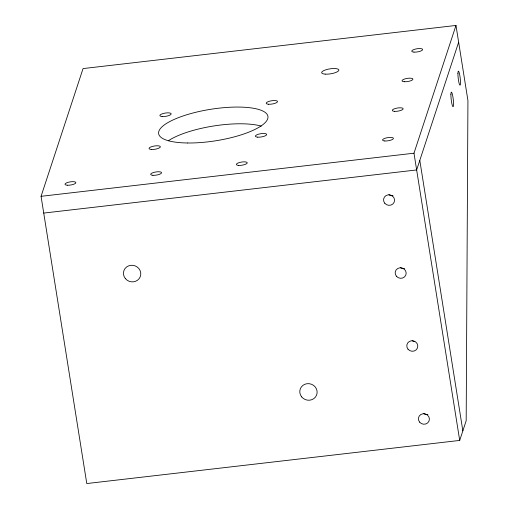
<?xml version="1.0" encoding="UTF-8"?>
<svg xmlns="http://www.w3.org/2000/svg" width="509" height="509" viewBox="0 0 509 509"><rect width="100%" height="100%" fill="white"/><g stroke="black" fill="none" stroke-linecap="round" stroke-linejoin="round"><path stroke-width="0.76" d="M41.064 196.315L83.062 68.575L455.981 25.45L467.936 100.559L466.18 420.727L459.703 440.425L86.784 483.55L41.064 196.315L413.982 153.196L455.981 25.45M458.647 42.202L416.648 169.949L43.729 213.074M419.798 160.373L462.853 430.849M413.982 153.196L459.703 440.425M393.037 195.73A5.535 5.243 18.2 0 1 388.94 194.642M414.829 341.647A5.535 5.243 18.2 0 1 412.175 340.572M427.884 414.631A5.535 5.243 18.2 0 1 423.787 413.537M404.655 268.695A5.535 5.243 18.2 0 1 400.558 267.607M168.326 140.77A55.328 15.944 -9 0 1 261.206 126.111M419.601 422.133A5.535 5.243 18.2 0 0 429.03 421.045A5.535 5.243 18.2 0 0 423.068 413.734A5.535 5.243 18.2 0 0 419.601 422.133M407.983 349.168A5.535 5.243 18.2 0 0 417.418 348.08A5.535 5.243 18.2 0 0 411.45 340.769A5.535 5.243 18.2 0 0 407.983 349.168M396.371 276.202A5.535 5.243 18.2 0 0 405.8 275.108A5.535 5.243 18.2 0 0 399.839 267.798A5.535 5.243 18.2 0 0 396.371 276.202M384.753 203.231A5.535 5.243 18.2 0 0 394.189 202.143A5.535 5.243 18.2 0 0 388.221 194.832A5.535 5.243 18.2 0 0 384.753 203.231M301.684 396.918A8.717 8.259 18.2 0 0 316.541 395.2A8.717 8.259 18.2 0 0 307.143 383.691A8.717 8.259 18.2 0 0 301.684 396.918M125.341 278.55A8.717 8.259 18.2 0 0 140.198 276.832A8.717 8.259 18.2 0 0 130.8 265.323A8.717 8.259 18.2 0 0 125.341 278.55M450.898 94.528A7.323 1.031 83.4 0 0 452.806 106.521A7.323 1.031 83.4 0 0 452.953 97.181A7.323 1.031 83.4 0 0 450.898 94.528M457.928 73.449A7.075 0.993 83.4 0 0 459.773 85.035A7.075 0.993 83.4 0 0 459.913 76.006A7.075 0.993 83.4 0 0 457.928 73.449M394.526 111.35A5.535 1.597 -9 0 0 403.173 108.945A5.535 1.597 -9 0 0 395.487 108.43A5.535 1.597 -9 0 0 394.526 111.35M384.785 140.974A5.535 1.597 -9 0 0 393.432 138.569A5.535 1.597 -9 0 0 385.746 138.054A5.535 1.597 -9 0 0 384.785 140.974M414.002 52.115A5.535 1.597 -9 0 0 422.648 49.71A5.535 1.597 -9 0 0 414.962 49.188A5.535 1.597 -9 0 0 414.002 52.115M404.261 81.733A5.535 1.597 -9 0 0 412.914 79.328A5.535 1.597 -9 0 0 405.221 78.812A5.535 1.597 -9 0 0 404.261 81.733M257.713 137.169A5.758 1.661 -9 0 0 266.703 134.669A5.758 1.661 -9 0 0 258.706 134.134A5.758 1.661 -9 0 0 257.713 137.169M151.37 149.468A5.758 1.661 -9 0 0 160.367 146.967A5.758 1.661 -9 0 0 152.369 146.433A5.758 1.661 -9 0 0 151.37 149.468M187.344 142.984A55.328 15.944 -9 0 0 267.957 116.567A55.328 15.944 -9 0 0 184.557 115.467A55.328 15.944 -9 0 0 187.344 142.984M152.916 175.312A5.535 1.597 -9 0 0 161.563 172.907A5.535 1.597 -9 0 0 153.877 172.392A5.535 1.597 -9 0 0 152.916 175.312M67.239 185.219A5.535 1.597 -9 0 0 75.886 182.814A5.535 1.597 -9 0 0 68.2 182.298A5.535 1.597 -9 0 0 67.239 185.219M268.536 104.243A5.758 1.661 -9 0 0 277.532 101.736A5.758 1.661 -9 0 0 269.535 101.202A5.758 1.661 -9 0 0 268.536 104.243M238.594 165.406A5.535 1.597 -9 0 0 247.24 163.001A5.535 1.597 -9 0 0 239.554 162.486A5.535 1.597 -9 0 0 238.594 165.406M325.206 74.129A8.717 2.513 -9 0 0 338.829 70.344A8.717 2.513 -9 0 0 326.721 69.536A8.717 2.513 -9 0 0 325.206 74.129M162.199 116.536A5.758 1.661 -9 0 0 171.189 114.035A5.758 1.661 -9 0 0 163.198 113.501A5.758 1.661 -9 0 0 162.199 116.536"/></g></svg>
